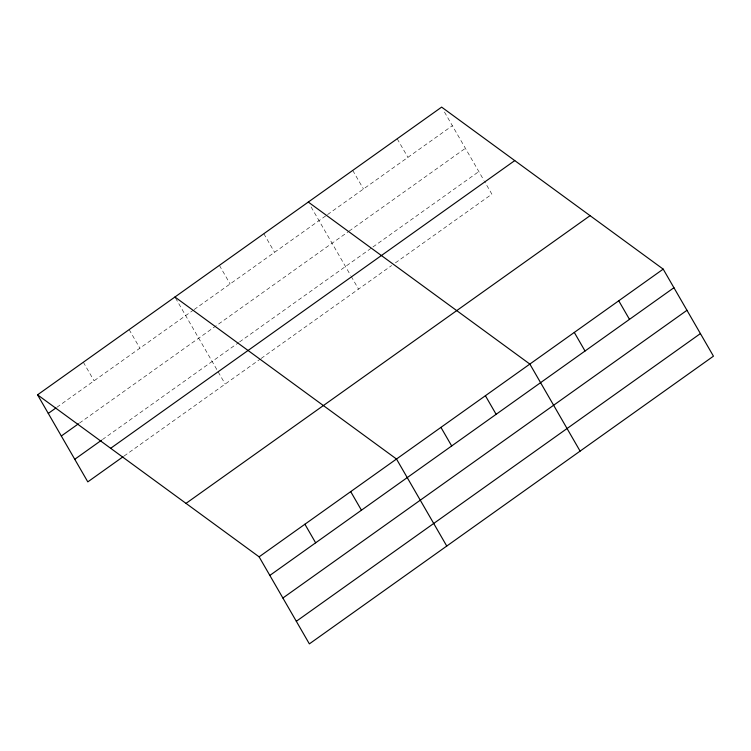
<?xml version="1.0" encoding="UTF-8"?>
<svg xmlns="http://www.w3.org/2000/svg" width="751" height="751" viewBox="0 0 751 751"><rect width="100%" height="100%" fill="white"/><g stroke="black" fill="none" stroke-linecap="round" stroke-linejoin="round"><path stroke-width="0.56" stroke-dasharray="3.75 2.82" d="M56.869 407.295L193.232 310.21M194.18 309.534L326.582 215.265M327.53 214.589L452.365 125.708M79.446 423.095L348.135 231.796M349.084 231.12L465.404 148.304M102.427 439.579L238.63 342.606M239.569 341.93L371.97 247.661M372.918 246.985L478.838 171.575M124.056 456.054L260.184 359.138M261.123 358.462L391.637 265.535M395.42 262.841L491.886 194.162L484.508 181.395M444.461 112.012L483.944 180.409M397.185 138.775L407.915 157.353M352.735 170.421L363.465 189.008M311.111 206.957L350.595 275.354M351.168 276.34L358.537 289.107M263.836 233.711L274.566 252.298M219.386 265.366L230.116 283.944M175.499 297.987L225.187 384.043M129.144 329.614L139.874 348.201M83.342 362.226L94.072 380.804"/><path stroke-width="1.13" d="M37.55 394.829L441.635 107.121L663.199 269.13L713.45 356.171L309.365 643.879L259.114 556.838L37.55 394.829L87.801 481.87L123.098 456.73M48.28 413.416L55.912 407.981M61.319 436.002L78.498 423.78M74.762 459.274L101.469 440.255M110.669 448.291L514.754 160.592M186.004 503.377L590.079 215.668M259.114 556.838L663.199 269.13M269.844 575.426L673.929 287.717M282.892 598.012L686.968 310.304M296.326 621.284L700.411 333.585M308.285 202.066L529.849 364.075L580.101 451.116M174.936 297.011L396.5 459.021L446.751 546.052M618.749 300.785L629.479 319.363M574.299 332.43L585.029 351.017M485.399 395.721L496.129 414.308M440.95 427.375L451.68 445.953M350.708 491.623L361.438 510.211M304.915 524.236L315.645 542.813"/></g></svg>
